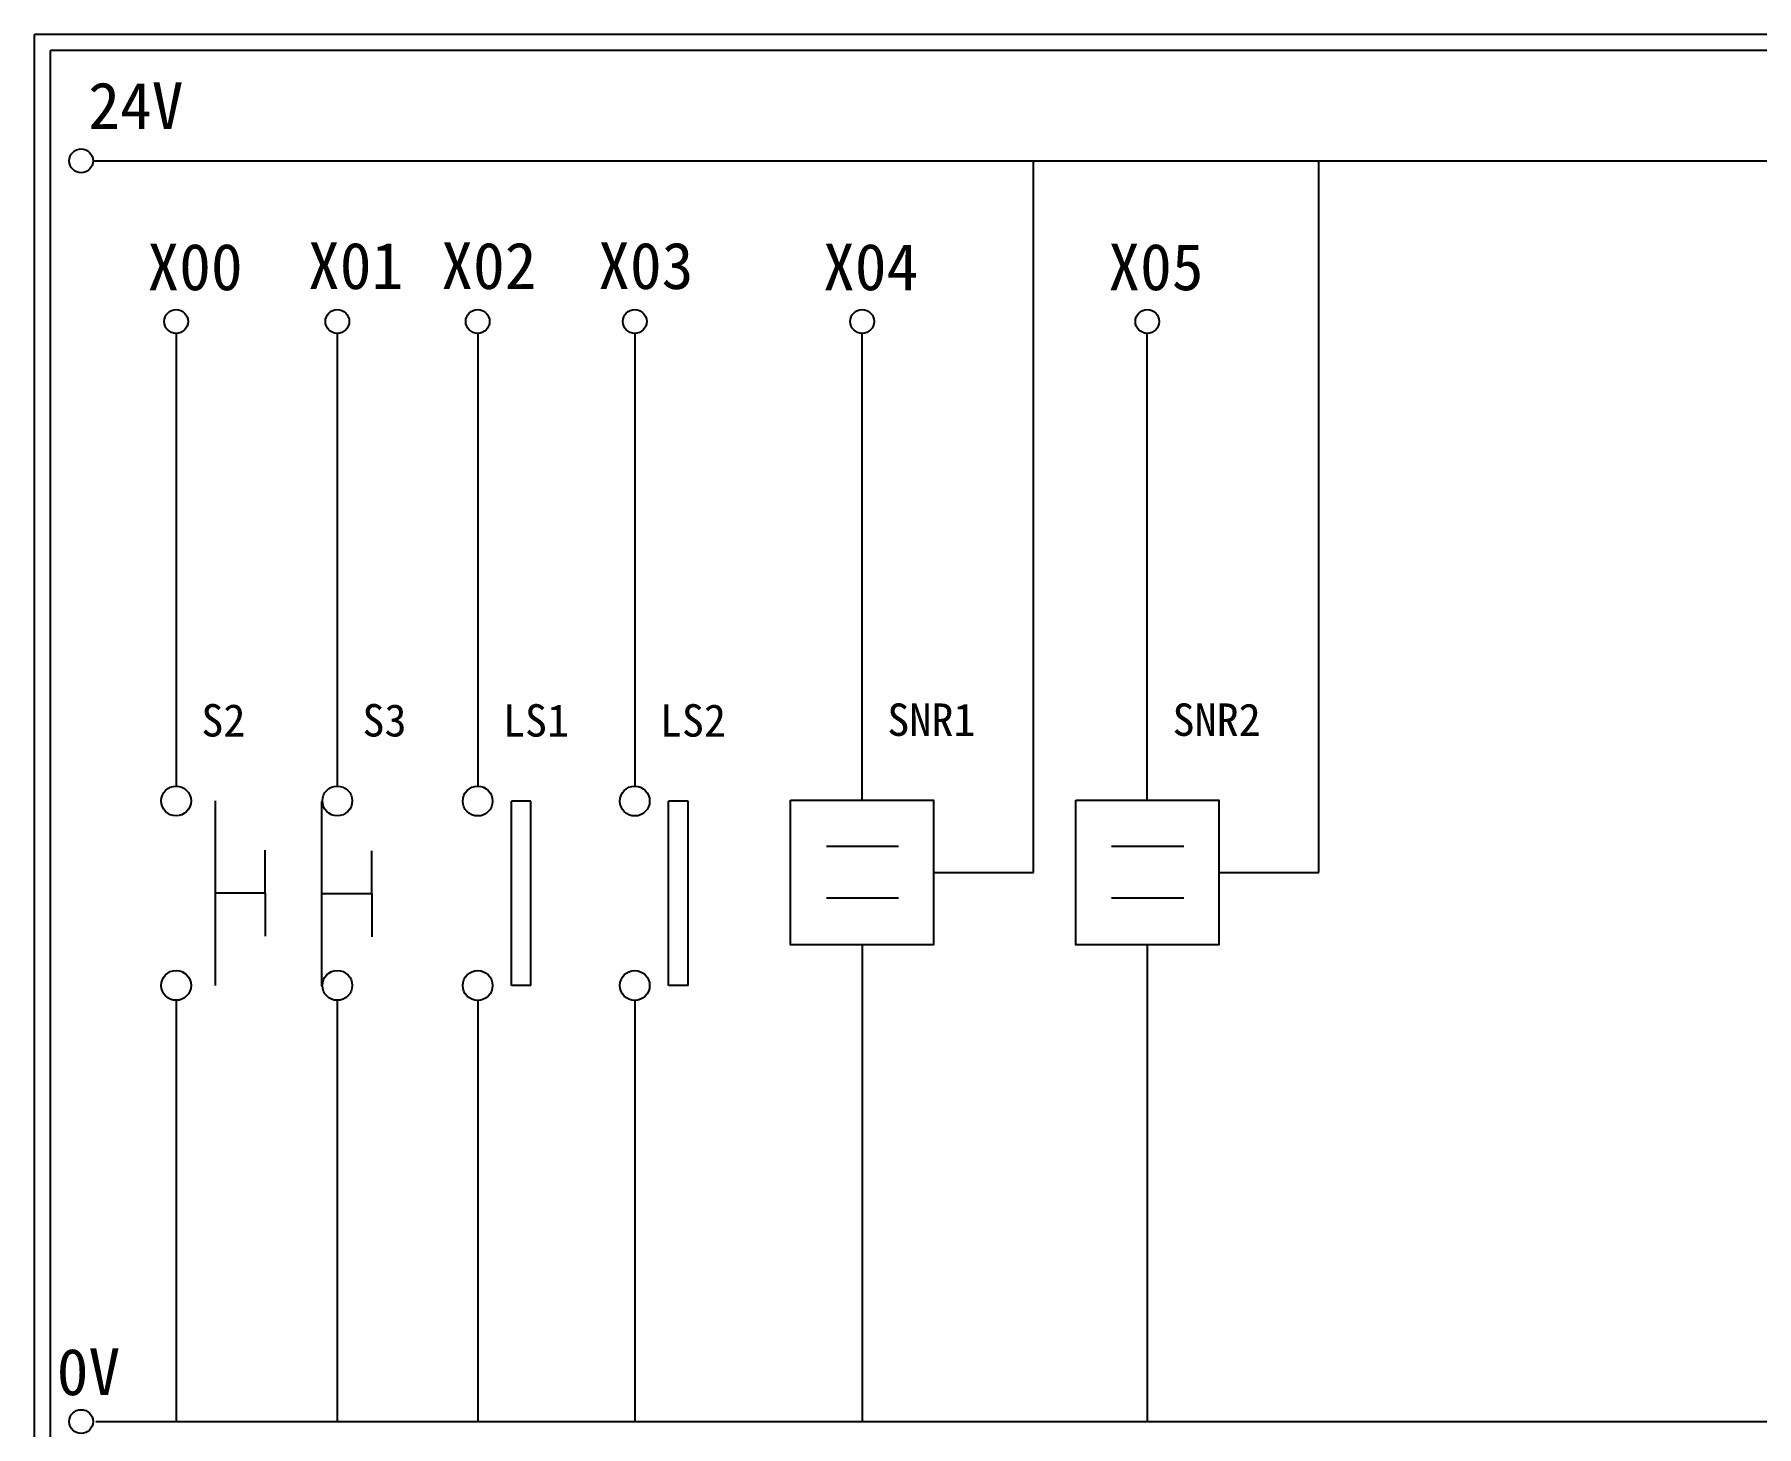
# Model space of a CAD drawing. Extents: x 325 to 612, y 3 to 207.
# Drawn here: x 325.3 to 458.2, y 99.6 to 207 of the extents above; entities that cross this region are included whole.
import ezdxf

# ---------------------------------------------------------------- set-up
doc = ezdxf.new("R2010")
doc.units = 0
doc.layers.get('0').update_dxf_attribs({"linetype": 'CONTINUOUS'})
doc.layers.add('圖框層', color=7, linetype='CONTINUOUS')
doc.layers.add('標尺寸層', color=3, linetype='CONTINUOUS')
doc.styles.add('STSL', font='KAIU.TTF')

msp = doc.modelspace()

# ---------------------------------------------------------------- linework, layer by layer
for p, q in [((402.41, 142.31), (402.41, 197.22)), ((424.42, 142.31), (424.42, 197.22)), ((389.19, 147.89), (389.19, 183.91)), ((411.19, 147.89), (411.19, 183.91)), ((363.63, 147.83), (362.13, 147.83)), ((375.75, 147.83), (374.24, 147.83)), ((343.12, 140.73), (343.12, 144.04)), ((351.35, 140.67), (351.35, 143.98)), ((394.7, 142.31), (402.41, 142.31)), ((416.71, 142.31), (424.42, 142.31)), ((343.12, 140.73), (343.12, 137.42)), ((351.35, 140.67), (351.35, 137.36)), ((389.19, 136.73), (389.19, 99.96)), ((411.19, 136.73), (411.19, 99.96)), ((363.63, 133.6), (362.13, 133.6)), ((375.75, 133.6), (374.24, 133.6))]:
    msp.add_line(p, q)
for points in [[(383.67, 147.89), (394.7, 147.89), (394.7, 136.73), (383.67, 136.73)], [(405.68, 147.89), (416.71, 147.89), (416.71, 136.73), (405.68, 136.73)]]:
    msp.add_lwpolyline(points, close=True)
at = {"layer": '圖框層', "color": 7}
for p, q in [((612.32, 206.97), (325.32, 206.97)), ((325.32, 3), (325.32, 206.97)), ((611.07, 205.72), (326.57, 205.72)), ((326.57, 4.25), (326.57, 205.72))]:
    msp.add_line(p, q, dxfattribs=at)
at = {"layer": '標尺寸層', "color": 7}
for p, q in [((329.84, 197.22), (607.44, 197.22)), ((336.25, 183.91), (336.25, 148.99)), ((348.69, 183.91), (348.69, 148.99)), ((359.52, 183.91), (359.52, 148.99)), ((371.64, 183.91), (371.64, 148.99)), ((339.26, 147.84), (339.26, 133.61)), ((347.48, 147.79), (347.48, 133.56)), ((362.13, 133.6), (362.13, 147.83)), ((363.63, 133.6), (363.63, 147.83)), ((374.24, 133.6), (374.24, 147.83)), ((375.75, 133.6), (375.75, 147.83)), ((386.43, 144.34), (391.99, 144.34)), ((408.43, 144.34), (414, 144.34)), ((343.12, 140.73), (339.26, 140.73)), ((351.35, 140.67), (347.48, 140.67)), ((386.43, 140.37), (391.99, 140.37)), ((408.43, 140.37), (414, 140.37)), ((336.25, 132.46), (336.25, 99.96)), ((348.69, 132.46), (348.69, 99.96)), ((359.52, 132.46), (359.52, 99.96)), ((359.52, 132.45), (359.52, 99.96)), ((371.64, 132.46), (371.64, 99.96)), ((371.64, 132.45), (371.64, 99.96)), ((330.05, 99.96), (607.92, 99.96))]:
    msp.add_line(p, q, dxfattribs=at)
for centre, radius in [((328.92, 197.22), 0.92), ((336.25, 184.83), 0.92), ((348.69, 184.83), 0.92), ((359.52, 184.83), 0.92), ((371.64, 184.83), 0.92), ((389.19, 184.83), 0.92), ((411.19, 184.83), 0.92), ((336.25, 147.84), 1.15), ((348.69, 147.84), 1.15), ((359.52, 147.83), 1.15), ((371.64, 147.83), 1.15), ((336.25, 133.61), 1.15), ((348.69, 133.61), 1.15), ((359.52, 133.6), 1.15), ((371.64, 133.6), 1.15), ((328.92, 99.96), 0.92)]:
    msp.add_circle(centre, radius, dxfattribs=at)

# ---------------------------------------------------------------- texts
at = {"layer": '圖框層', "color": 4, "style": 'STSL'}
for s, height, p in [('24V', 3.6, (329.47, 199.68)), ('X00', 3.6, (334.04, 187.24)), ('X01', 3.6, (346.43, 187.33)), ('X02', 3.6, (356.71, 187.33)), ('X03', 3.6, (368.82, 187.33)), ('X04', 3.6, (386.17, 187.24)), ('X05', 3.6, (408.18, 187.24)), ('S2', 2.5, (338.2, 152.81)), ('S3', 2.5, (350.63, 152.81)), ('LS1', 2.5, (361.47, 152.8)), ('LS2', 2.5, (373.58, 152.8)), ('SNR1', 2.5, (391.13, 152.86)), ('SNR2', 2.5, (413.14, 152.86)), ('0V', 3.6, (327.04, 102))]:
    msp.add_text(s, height=height, dxfattribs=at).set_placement(p)

doc.saveas('drawing.dxf')
